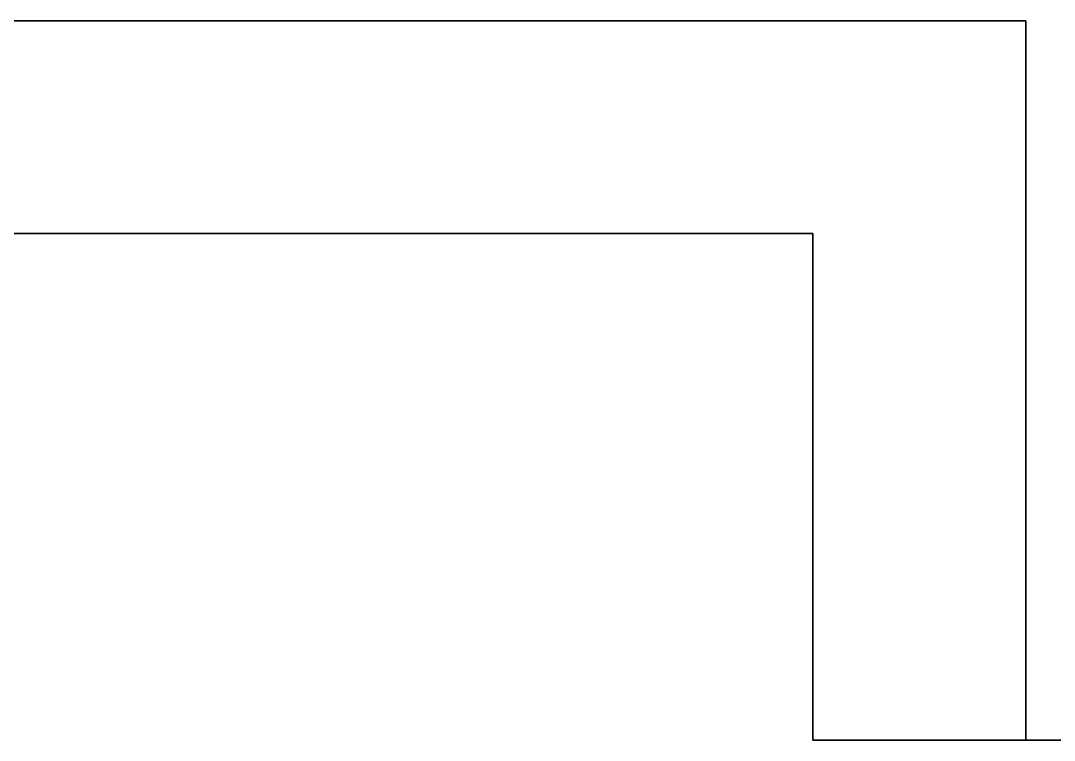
# Model space of a CAD drawing. Extents: x 0 to 7800, y -5130 to 1.
# Drawn here: x 855 to 1583, y -5130 to -4623 of the extents above; entities that cross this region are included whole.
import ezdxf

# ---------------------------------------------------------------- set-up
doc = ezdxf.new("R2010")
doc.units = 0
doc.layers.add('LAYER0', color=7, linetype='CONTINUOUS')
doc.layers.add('LAYER780', color=7, linetype='CONTINUOUS')

msp = doc.modelspace()

# ---------------------------------------------------------------- linework, layer by layer
at = {"layer": 'LAYER0'}
for points, invisible_edges in [([(1025.693, -1555.002, -5), (4030.693, -54.002, -5), (1412.693, -4773.002, -5), (1025.693, -1555.002, -5)], 7), ([(1025.693, -1555.002), (1412.693, -4773.002), (1025.693, -54.002), (1025.693, -1555.002)], 3), ([(1025.693, -54.002), (1412.693, -4773.002), (4030.693, -54.002), (1025.693, -54.002)], 3), ([(1412.693, -4773.002, -5), (4030.693, -54.002, -5), (1412.693, -5130.002, -5), (1412.693, -4773.002, -5)], 3), ([(1412.693, -5130.002, -5), (4030.693, -54.002, -5), (2602.693, -4730.002, -5), (1412.693, -5130.002, -5)], 7), ([(4030.693, -54.002), (1412.693, -4773.002), (2602.693, -4730.002), (4030.693, -54.002)], 7), ([(3.6928, -1555.002, -5), (1412.693, -4773.002, -5), (0.0028, -4773.002, -5), (3.6928, -1555.002, -5)], 1), ([(1412.693, -4773.002), (3.6928, -1555.002), (0.0028, -4773.002), (1412.693, -4773.002)], 1), ([(1412.693, -4773.002, -5), (3.6928, -1555.002, -5), (1025.693, -1555.002, -5), (1412.693, -4773.002, -5)], 5), ([(3.6928, -1555.002), (1412.693, -4773.002), (1025.693, -1555.002), (3.6928, -1555.002)], 3), ([(2602.693, -5130.002, -5), (1412.693, -5130.002, -5), (2602.693, -4730.002, -5), (2602.693, -5130.002, -5)], 2), ([(2602.693, -4730.002), (1412.693, -4773.002), (2602.693, -5130.002), (2602.693, -4730.002)], 3), ([(1412.693, -4773.002), (0.0028, -4773.002, -5), (1412.693, -4773.002, -5), (1412.693, -4773.002)], 1), ([(0.0028, -4773.002, -5), (1412.693, -4773.002), (0.0028, -4773.002), (0.0028, -4773.002, -5)], 1), ([(1412.693, -4773.002), (1412.693, -5130.002, -5), (1412.693, -5130.002), (1412.693, -4773.002)], 1), ([(1412.693, -5130.002, -5), (1412.693, -4773.002), (1412.693, -4773.002, -5), (1412.693, -5130.002, -5)], 1), ([(2602.693, -5130.002), (1412.693, -4773.002), (1412.693, -5130.002), (2602.693, -5130.002)], 1), ([(2602.693, -5130.002), (1412.693, -5130.002, -5), (2602.693, -5130.002, -5), (2602.693, -5130.002)], 1), ([(1412.693, -5130.002, -5), (2602.693, -5130.002), (1412.693, -5130.002), (1412.693, -5130.002, -5)], 1)]:
    msp.add_3dface(points, dxfattribs=dict(at, invisible_edges=invisible_edges))
at = {"layer": 'LAYER780'}
for points, invisible_edges in [([(3.6928, -4773.002), (153.6928, -4623.002), (1412.693, -4773.002), (3.6928, -4773.002)], 3), ([(153.6928, -4623.002, 2657), (3.6928, -4773.002, 2657), (1412.693, -4773.002, 2657), (153.6928, -4623.002, 2657)], 5), ([(1412.693, -4773.002), (153.6928, -4623.002), (1562.693, -4623.002), (1412.693, -4773.002)], 5), ([(1562.693, -4623.002, 2657), (1472.693, -4623.002, 355), (153.6928, -4623.002, 2657), (1562.693, -4623.002, 2657)], 3), ([(1412.693, -4623.002, 355), (153.6928, -4623.002, 2657), (1472.693, -4623.002, 355), (1412.693, -4623.002, 355)], 3), ([(1412.693, -4623.002, 275), (153.6928, -4623.002, 2657), (1412.693, -4623.002, 355), (1412.693, -4623.002, 275)], 3), ([(1412.693, -4623.002, 275), (153.6928, -4623.002), (153.6928, -4623.002, 2657), (1412.693, -4623.002, 275)], 5), ([(153.6928, -4623.002), (1412.693, -4623.002, 275), (1562.693, -4623.002), (153.6928, -4623.002)], 3), ([(153.6928, -4623.002, 2657), (1412.693, -4773.002, 2657), (1562.693, -4623.002, 2657), (153.6928, -4623.002, 2657)], 3), ([(1412.693, -4773.002), (1562.693, -4623.002), (1412.693, -5130.002), (1412.693, -4773.002)], 3), ([(1412.693, -5130.002), (1562.693, -4623.002), (1562.693, -5130.002), (1412.693, -5130.002)], 1), ([(1472.693, -4623.002, 275), (1562.693, -4623.002), (1412.693, -4623.002, 275), (1472.693, -4623.002, 275)], 3), ([(1562.693, -4623.002, 2657), (1412.693, -4773.002, 2657), (1562.693, -5130.002, 2657), (1562.693, -4623.002, 2657)], 3), ([(1562.693, -4623.002, 2657), (1472.693, -4623.002, 275), (1472.693, -4623.002, 355), (1562.693, -4623.002, 2657)], 5), ([(1562.693, -4623.002), (1472.693, -4623.002, 275), (1562.693, -4623.002, 2657), (1562.693, -4623.002)], 3), ([(1562.693, -4623.002), (1562.693, -5130.002, 2657), (1562.693, -5130.002), (1562.693, -4623.002)], 1), ([(1562.693, -5130.002, 2657), (1562.693, -4623.002), (1562.693, -4623.002, 2657), (1562.693, -5130.002, 2657)], 1), ([(1412.693, -4773.002, 2657), (3.6928, -4773.002), (1412.693, -4773.002), (1412.693, -4773.002, 2657)], 1), ([(3.6928, -4773.002), (1412.693, -4773.002, 2657), (3.6928, -4773.002, 2657), (3.6928, -4773.002)], 1), ([(1412.693, -4773.002, 2657), (1412.693, -5130.002), (1412.693, -5130.002, 2657), (1412.693, -4773.002, 2657)], 1), ([(1412.693, -5130.002), (1412.693, -4773.002, 2657), (1412.693, -4773.002), (1412.693, -5130.002)], 1), ([(1562.693, -5130.002, 2657), (1412.693, -4773.002, 2657), (1412.693, -5130.002, 2657), (1562.693, -5130.002, 2657)], 1), ([(1562.693, -5130.002, 2657), (1412.693, -5130.002), (1562.693, -5130.002), (1562.693, -5130.002, 2657)], 1), ([(1412.693, -5130.002), (1562.693, -5130.002, 2657), (1412.693, -5130.002, 2657), (1412.693, -5130.002)], 1)]:
    msp.add_3dface(points, dxfattribs=dict(at, invisible_edges=invisible_edges))

doc.saveas('drawing.dxf')
